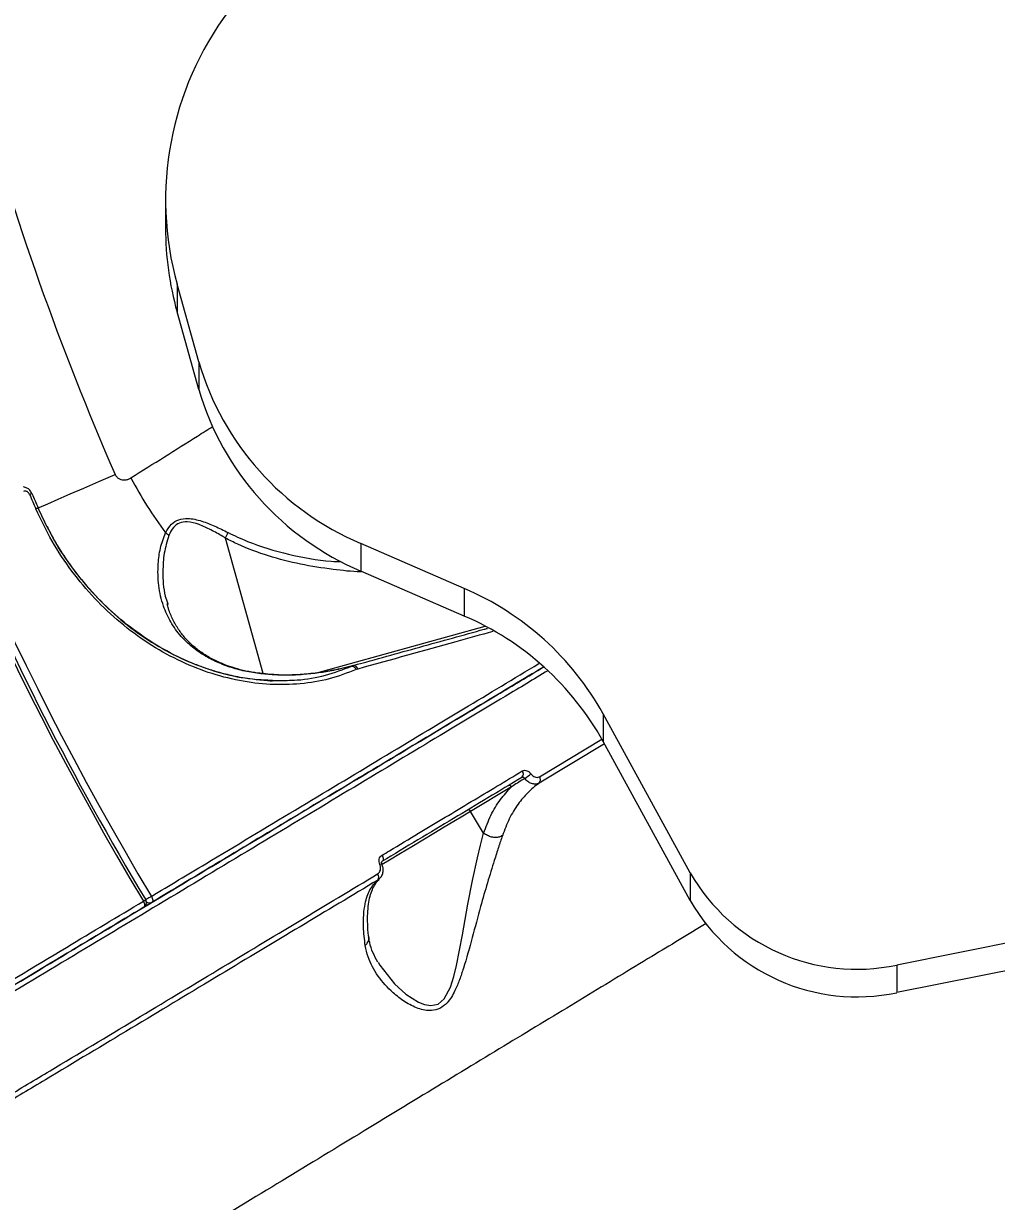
# Model space of a CAD drawing. Header units: millimetres. Extents: x -7098 to 6497, y -6127 to 5201.
# Drawn here: x -692.6 to -512, y 1191.7 to 1410.5 of the extents above; entities that cross this region are included whole.
import ezdxf

# ---------------------------------------------------------------- set-up
doc = ezdxf.new("R2010")
doc.units = ezdxf.units.MM
doc.layers.add('DIKOM_ОБЪЕКТ', color=7, linetype='Continuous')
doc.layers.add('DIKOM_РАЗМЕР_ЗОНА', color=7, linetype='Continuous')
doc.styles.add('style1', font='arial.ttf', dxfattribs={"width": 0.8})
doc.dimstyles.new('1-50', dxfattribs={"dimtxt": 300, "dimasz": 200, "dimexe": 100, "dimexo": 0, "dimgap": 100, "dimtad": 1, "dimdec": 0, "dimtxsty": 'style1', "dimcen": 0, "dimclrd": 7, "dimclre": 7, "dimadec": 1, "dimazin": 2, "dimtfac": 1, "dimtdec": 0, "dimtmove": 1, "dimatfit": 3, "dimfxl": 0, "dimlwd": 25, "dimlwe": 18, "dimarcsym": 0})

# ---------------------------------------------------------------- blocks, each defined once
blk = doc.blocks.new('*D19')
at = {"layer": 'Defpoints', "color": 0, "transparency": 16777216}
for p in [(-3422.39, 1730.25), (4498.46, 1730.25), (-3422.39, -5447.23)]:
    blk.add_point(p, dxfattribs=at)
at = {"layer": 'DIKOM_РАЗМЕР_ЗОНА', "color": 7, "lineweight": 18, "transparency": 16777216}
for p, q in [((-3422.39, 1730.25), (-3422.39, -5547.23)), ((4498.46, 1730.25), (4498.46, -5547.23))]:
    blk.add_line(p, q, dxfattribs=at)
at = {"layer": 'DIKOM_РАЗМЕР_ЗОНА', "color": 7, "lineweight": 25, "transparency": 16777216}
blk.add_line((4298.46, -5447.23), (-3222.39, -5447.23), dxfattribs=at)
at = {"layer": 'DIKOM_РАЗМЕР_ЗОНА', "color": 7, "transparency": 16777216}
for points in [[(-3222.39, -5413.9), (-3222.39, -5480.57), (-3422.39, -5447.23)], [(4298.46, -5413.9), (4298.46, -5480.57), (4498.46, -5447.23)]]:
    blk.add_solid(points, dxfattribs=at)
at = {"layer": 'DIKOM_РАЗМЕР_ЗОНА', "color": 0, "transparency": 16777216, "insert": (538.03, -5194.06), "char_height": 300, "attachment_point": 5, "style": 'style1'}
blk.add_mtext('7900', dxfattribs=at)
blk = doc.blocks.new('*D20')
at = {"layer": 'Defpoints', "color": 0, "transparency": 16777216}
for p in [(-611.97, 3700.63), (-5926, -2746.55), (-167.79, -2746.55)]:
    blk.add_point(p, dxfattribs=at)
at = {"layer": 'DIKOM_РАЗМЕР_ЗОНА', "color": 7, "lineweight": 18, "transparency": 16777216}
for p, q in [((-611.97, 3700.63), (-6026, 3700.63)), ((-167.79, -2746.55), (-6026, -2746.55))]:
    blk.add_line(p, q, dxfattribs=at)
at = {"layer": 'DIKOM_РАЗМЕР_ЗОНА', "color": 7, "lineweight": 25, "transparency": 16777216}
blk.add_line((-5926, 3500.63), (-5926, -2546.55), dxfattribs=at)
at = {"layer": 'DIKOM_РАЗМЕР_ЗОНА', "color": 7, "transparency": 16777216}
for points in [[(-5959.34, 3500.63), (-5892.67, 3500.63), (-5926, 3700.63)], [(-5959.34, -2546.55), (-5892.67, -2546.55), (-5926, -2746.55)]]:
    blk.add_solid(points, dxfattribs=at)
at = {"layer": 'DIKOM_РАЗМЕР_ЗОНА', "color": 0, "transparency": 16777216, "insert": (-6179.18, 477.04), "char_height": 300, "attachment_point": 5, "rotation": 90, "style": 'style1'}
blk.add_mtext('6450', dxfattribs=at)
blk = doc.blocks.new('*D18')
at = {"layer": 'Defpoints', "color": 0, "transparency": 16777216}
for p in [(-621.7, 5200.63), (-6648, -4870.84), (-133.42, -4870.84)]:
    blk.add_point(p, dxfattribs=at)
at = {"layer": 'DIKOM_РАЗМЕР_ЗОНА', "color": 7, "lineweight": 18, "transparency": 16777216}
for p, q in [((-621.7, 5200.63), (-6748, 5200.63)), ((-133.42, -4870.84), (-6748, -4870.84))]:
    blk.add_line(p, q, dxfattribs=at)
at = {"layer": 'DIKOM_РАЗМЕР_ЗОНА', "color": 7, "lineweight": 25, "transparency": 16777216}
blk.add_line((-6648, 5000.63), (-6648, -4670.84), dxfattribs=at)
at = {"layer": 'DIKOM_РАЗМЕР_ЗОНА', "color": 7, "transparency": 16777216}
for points in [[(-6681.34, 5000.63), (-6614.67, 5000.63), (-6648, 5200.63)], [(-6681.34, -4670.84), (-6614.67, -4670.84), (-6648, -4870.84)]]:
    blk.add_solid(points, dxfattribs=at)
at = {"layer": 'DIKOM_РАЗМЕР_ЗОНА', "color": 0, "transparency": 16777216, "insert": (-6901.18, 458.27), "char_height": 300, "attachment_point": 5, "rotation": 90, "style": 'style1'}
blk.add_mtext('10100', dxfattribs=at)
blk = doc.blocks.new('*D17')
at = {"layer": 'Defpoints', "color": 0, "transparency": 16777216}
for p in [(-5422.39, 1752.13), (6497.47, 1509.82), (-5422.39, -6026.73)]:
    blk.add_point(p, dxfattribs=at)
at = {"layer": 'DIKOM_РАЗМЕР_ЗОНА', "color": 7, "lineweight": 18, "transparency": 16777216}
for p, q in [((-5422.39, 1752.13), (-5422.39, -6126.73)), ((6497.47, 1509.82), (6497.47, -6126.73))]:
    blk.add_line(p, q, dxfattribs=at)
at = {"layer": 'DIKOM_РАЗМЕР_ЗОНА', "color": 7, "lineweight": 25, "transparency": 16777216}
blk.add_line((6297.47, -6026.73), (-5222.39, -6026.73), dxfattribs=at)
at = {"layer": 'DIKOM_РАЗМЕР_ЗОНА', "color": 7, "transparency": 16777216}
for points in [[(-5222.39, -5993.4), (-5222.39, -6060.07), (-5422.39, -6026.73)], [(6297.47, -5993.4), (6297.47, -6060.07), (6497.47, -6026.73)]]:
    blk.add_solid(points, dxfattribs=at)
at = {"layer": 'DIKOM_РАЗМЕР_ЗОНА', "color": 0, "transparency": 16777216, "insert": (537.54, -5773.56), "char_height": 300, "attachment_point": 5, "style": 'style1'}
blk.add_mtext('11900', dxfattribs=at)

msp = doc.modelspace()

# ---------------------------------------------------------------- linework, layer by layer
at = {"layer": 'DIKOM_ОБЪЕКТ', "color": 7, "linetype": 'Continuous', "lineweight": 15}
for p, q in [((-666.28, 1377.66), (-666.28, 1372.52)), ((-660.09, 1347.6), (-664.14, 1362.03)), ((-664.14, 1362.03), (-664.14, 1356.9)), ((-660.09, 1342.47), (-664.14, 1356.9)), ((-660.09, 1347.6), (-660.09, 1342.47)), ((-648.17, 1289.7), (-655.15, 1314.87)), ((-610.82, 1305.52), (-630.02, 1313.88)), ((-630.02, 1313.88), (-630.02, 1308.75)), ((-610.82, 1300.39), (-630.02, 1308.75)), ((-610.82, 1305.52), (-610.82, 1300.39)), ((-665.87, 1302.68), (-665.83, 1302.55)), ((-638.15, 1289.86), (-606.92, 1298.52)), ((-631.67, 1291.1), (-631.42, 1291.21)), ((-631.42, 1291.21), (-631.4, 1291.21)), ((-646.5, 1289.48), (-647.82, 1289.59)), ((-630.61, 1290.55), (-630.87, 1290.46)), ((-630.57, 1290.56), (-630.61, 1290.55)), ((-645.5, 1288.37), (-647.3, 1288.47)), ((-568.85, 1252.7), (-585.01, 1282.25)), ((-585.01, 1282.25), (-585.01, 1277.12)), ((-584.76, 1276.66), (-596.88, 1269.38)), ((-596.83, 1270.56), (-585.27, 1277.51)), ((-568.85, 1247.57), (-585.01, 1277.12)), ((-602.05, 1268.66), (-609.63, 1264.11)), ((-607.2, 1260.07), (-609.63, 1264.11)), ((-626.64, 1251.56), (-626.85, 1251.36)), ((-568.85, 1252.7), (-568.85, 1247.57)), ((-668.81, 1247.21), (-670.15, 1246.41)), ((-475.15, 1246.6), (-530.45, 1235.57)), ((-475.15, 1241.47), (-530.45, 1230.44)), ((-530.45, 1235.57), (-530.45, 1230.44))]:
    msp.add_line(p, q, dxfattribs=at)
at = {"layer": 'DIKOM_ОБЪЕКТ', "color": 7, "linetype": 'Continuous', "lineweight": 15, "flags": 128}
for points in [[(-689.93, 1320.48), (-689.71, 1320.57), (-688.12, 1321.27), (-686.2, 1322.1), (-683.97, 1323.07), (-681.46, 1324.16), (-678.68, 1325.37), (-675.65, 1326.69)], [(-691.08, 1323.15), (-691.09, 1323.15), (-691.13, 1323.13), (-691.19, 1323.1), (-691.28, 1323.07), (-691.38, 1323.02), (-691.51, 1322.97)], [(-631.4, 1291.21), (-631.31, 1291.22), (-631.2, 1291.21), (-631.08, 1291.16), (-630.97, 1291.09), (-630.86, 1290.98), (-630.76, 1290.86), (-630.68, 1290.71), (-630.61, 1290.55)], [(-646.43, 1289.52), (-646.43, 1289.52), (-646.5, 1289.48)], [(-609.63, 1264.11), (-611.07, 1263.24), (-612.71, 1262.26), (-614.53, 1261.17), (-616.47, 1260), (-618.49, 1258.78), (-620.56, 1257.54), (-622.63, 1256.3), (-624.66, 1255.08), (-626.06, 1254.23)], [(-626.8, 1236.13), (-626.49, 1235.52), (-623.75, 1232.08), (-621.67, 1230.19), (-619.32, 1228.7), (-618.19, 1228.25), (-617.03, 1228.06), (-615.66, 1228.32), (-614.5, 1229.27), (-613.35, 1231.44), (-612.73, 1233.42), (-612.24, 1235.49), (-611.15, 1241.18), (-610.13, 1246.9), (-609.26, 1251.29), (-608.34, 1255.46), (-607.76, 1257.86), (-607.2, 1260.06), (-607.2, 1260.06), (-607.2, 1260.06)], [(-626.07, 1255.97), (-625.98, 1255.8), (-625.92, 1255.62), (-625.88, 1255.44), (-625.86, 1255.28), (-625.88, 1255.12), (-625.92, 1254.99), (-625.99, 1254.89), (-626.08, 1254.81)], [(-670.39, 1247.43), (-670.29, 1247.26), (-670.22, 1247.09), (-670.17, 1246.92), (-670.15, 1246.75), (-670.15, 1246.61), (-670.17, 1246.48), (-670.22, 1246.39), (-670.3, 1246.32)], [(-668.9, 1248.33), (-669.05, 1248.24), (-669.21, 1248.14), (-669.38, 1248.04), (-669.55, 1247.94), (-669.71, 1247.84), (-669.85, 1247.76), (-669.96, 1247.69)], [(-668.9, 1248.33), (-668.81, 1248.16), (-668.73, 1247.98), (-668.68, 1247.81), (-668.66, 1247.65), (-668.66, 1247.5), (-668.69, 1247.38), (-668.74, 1247.28), (-668.81, 1247.21)]]:
    msp.add_lwpolyline(points, dxfattribs=at)
at = {"layer": 'DIKOM_ОБЪЕКТ', "color": 7, "linetype": 'Continuous', "lineweight": 15}
for centre, radius, start, end in [((-171.97, 1545.75), 580.87, 180.09855, 210.90145), ((-171.97, 1545.75), 579.13, 180.09885, 210.90115), ((-171.97, 1545.75), 549.25, 187.4952, 203.5048), ((-607.64, 1377.67), 58.62, 143.2328, 195.4796), ((-171.97, 1545.75), 580.37, 195.5, 210.90145), ((-608.13, 1372.54), 58.15, 180.0123, 195.6032), ((-609.47, 1362.48), 52.76, 196.3813, 247.0724), ((-609.47, 1357.35), 52.76, 196.3811, 247.0726), ((-603.11, 1362.93), 78.77, 207.9124, 216.6983), ((-171.97, 1545.75), 565.29, 203.2097, 203.5048), ((-171.97, 1545.75), 564.82, 203.2097, 203.5048), ((-667.7, 1313.56), 2.7, 41.3683, 57.9173), ((-631.92, 1256.19), 53.66, 29.061, 66.8459), ((-631.91, 1251.06), 53.66, 29.0609, 66.8461), ((-631.37, 1290.4), 0.815, 11.1875, 91.3659), ((-600.7, 1271.06), 0.883, 314.2131, 39.5523), ((-603.41, 1276.59), 7.42, 301.0819, 312.2215), ((-597.54, 1270), 0.905, 317.3175, 38.5679), ((-602.47, 1268.47), 0.454, 24.6335, 112.7412), ((-610.04, 1263.92), 0.454, 24.6211, 112.7458), ((-626.04, 1253.37), 0.957, 92.7282, 117.5873), ((-627.58, 1251.91), 0.908, 322.5896, 40.1604), ((-537.88, 1270.52), 35.73, 209.9068, 281.9902), ((-771.93, 1417.58), 198.14, 300.8282, 300.9734), ((-670.81, 1247.18), 1, 301, 15.5), ((-670.81, 1247.18), 1, 15.5, 30.9014), ((-669.23, 1248.01), 0.898, 228.3856, 297.6201), ((-537.88, 1265.39), 35.73, 209.907, 281.9901)]:
    msp.add_arc(centre, radius, start, end, dxfattribs=at)
for points, knots in [([(-672.72, 1326.05), (-668.52, 1328.69), (-663.32, 1331.96), (-658.46, 1335.02), (-657.53, 1335.61)], [0, 0, 0, 0, 0.807436, 1, 1, 1, 1]), ([(-675.65, 1326.69), (-675.6, 1326.6), (-675.5, 1326.41), (-675.22, 1326.11), (-674.81, 1325.86), (-674.16, 1325.66), (-673.59, 1325.69), (-673.07, 1325.85), (-672.86, 1325.97), (-672.72, 1326.05)], [0, 0, 0, 0, 0.076741, 0.160547, 0.317408, 0.466119, 0.762506, 0.84285, 1, 1, 1, 1]), ([(-691.09, 1323.15), (-691.2, 1323.36), (-691.43, 1323.79), (-692, 1324.22), (-692.43, 1324.32), (-692.65, 1324.37)], [0, 0, 0, 0, 0.344973, 0.683705, 1, 1, 1, 1]), ([(-691.51, 1322.97), (-691.51, 1322.97), (-691.55, 1323.07), (-691.67, 1323.26), (-691.88, 1323.45), (-692.12, 1323.57), (-692.37, 1323.62), (-692.55, 1323.57), (-692.64, 1323.55)], [0, 0, 0, 0, 0.004346, 0.219785, 0.435605, 0.568208, 0.793855, 1, 1, 1, 1]), ([(-689.94, 1320.48), (-689.93, 1320.48), (-689.91, 1320.49), (-689.97, 1320.46), (-690.11, 1320.4), (-690.27, 1320.33), (-690.35, 1320.3)], [0, 0, 0, 0, 0.059592, 0.373057, 0.686475, 1, 1, 1, 1]), ([(-630.87, 1290.46), (-632.52, 1289.83), (-635.8, 1288.58), (-641.2, 1287.69), (-646.8, 1287.57), (-652.56, 1288.28), (-658.34, 1289.8), (-664.03, 1292.14), (-669.53, 1295.24), (-674.72, 1299.08), (-679.49, 1303.57), (-683.74, 1308.65), (-687.47, 1314.22), (-689.39, 1318.27), (-690.35, 1320.3)], [0, 0, 0, 0, 0.083619, 0.167166, 0.250417, 0.333852, 0.417304, 0.500488, 0.583737, 0.667139, 0.750457, 0.833396, 0.916628, 1, 1, 1, 1]), ([(-647.3, 1288.47), (-648.09, 1288.51), (-650.07, 1288.59), (-653.06, 1289.1), (-656.02, 1289.8), (-658.52, 1290.57), (-661.82, 1291.79), (-666.04, 1293.78), (-671.05, 1296.9), (-675.68, 1300.57), (-679.07, 1303.92), (-681.55, 1306.76), (-683.42, 1309.14), (-685.55, 1312.19), (-687.85, 1316), (-689.21, 1318.91), (-689.94, 1320.48)], [0, 0, 0, 0, 0.048562, 0.120557, 0.178514, 0.224384, 0.267973, 0.374677, 0.478756, 0.582326, 0.683613, 0.724391, 0.775291, 0.838008, 0.912997, 1, 1, 1, 1]), ([(-666.27, 1315.85), (-665.94, 1316.42), (-665.35, 1317.46), (-663.88, 1318.4), (-661.92, 1318.65), (-659.6, 1318.11), (-657.1, 1317.11), (-655.49, 1316.32), (-654.67, 1315.91)], [0, 0, 0, 0, 0.167272, 0.304326, 0.441677, 0.637033, 0.816721, 1, 1, 1, 1]), ([(-655.15, 1314.88), (-655.15, 1314.88), (-655.31, 1314.98), (-656.2, 1315.51), (-657.83, 1316.43), (-660.03, 1317.45), (-662.07, 1318.01), (-663.75, 1317.79), (-664.97, 1316.86), (-665.42, 1315.89), (-665.67, 1315.35)], [0, 0, 0, 0, 0.000277, 0.041455, 0.224305, 0.406578, 0.584979, 0.712484, 0.840458, 1, 1, 1, 1]), ([(-688.27, 1317.07), (-687.86, 1316.23), (-686.49, 1313.42), (-683.48, 1309.04), (-679.33, 1304.03), (-674.64, 1299.62), (-669.56, 1295.85), (-664.18, 1292.8), (-658.6, 1290.51), (-652.94, 1288.96), (-649.2, 1288.6), (-647.33, 1288.42)], [0, 0, 0, 0, 0.050707, 0.169154, 0.287634, 0.406795, 0.525034, 0.64414, 0.762783, 0.881224, 1, 1, 1, 1]), ([(-647.82, 1289.59), (-648.83, 1289.71), (-650.86, 1289.96), (-653.73, 1290.68), (-656.4, 1291.65), (-658.99, 1292.95), (-661.35, 1294.59), (-663.57, 1296.71), (-665.39, 1299.25), (-666.82, 1302.4), (-667.66, 1306.02), (-667.73, 1309.67), (-667.33, 1313.03), (-666.62, 1314.91), (-666.27, 1315.85)], [0, 0, 0, 0, 0.06464, 0.129332, 0.196353, 0.263415, 0.34303, 0.422691, 0.518012, 0.613384, 0.726676, 0.839978, 0.92008, 1, 1, 1, 1]), ([(-665.67, 1315.35), (-666, 1314.26), (-666.65, 1312.07), (-666.82, 1308.24), (-666.67, 1305.04), (-666.03, 1303.15), (-665.87, 1302.68)], [0, 0, 0, 0, 0.254456, 0.515038, 0.877787, 1, 1, 1, 1]), ([(-655.15, 1314.88), (-655.05, 1315.07), (-654.88, 1315.41), (-654.74, 1315.74), (-654.68, 1315.89), (-654.67, 1315.91)], [0, 0, 0, 0, 0.499545, 0.915599, 1, 1, 1, 1]), ([(-654.67, 1315.91), (-653.48, 1315.34), (-649.87, 1313.63), (-643.44, 1311.79), (-637.55, 1310.64), (-634.25, 1310.51), (-633.61, 1310.48)], [0, 0, 0, 0, 0.180722, 0.546125, 0.912094, 1, 1, 1, 1]), ([(-655.15, 1314.87), (-655.15, 1314.87), (-655.15, 1314.87), (-655.15, 1314.88), (-655.15, 1314.88), (-655.15, 1314.88)], [0, 0, 0, 0, 0.454336, 0.821044, 1, 1, 1, 1]), ([(-629.86, 1308.62), (-629.92, 1308.62), (-631.68, 1308.63), (-635.48, 1309.08), (-641.22, 1309.93), (-647.17, 1311.46), (-651.81, 1313.19), (-654.39, 1314.49), (-655.15, 1314.87)], [0, 0, 0, 0, 0.006167, 0.202306, 0.436201, 0.670449, 0.903789, 1, 1, 1, 1]), ([(-647.74, 1289.65), (-648.41, 1289.72), (-649.83, 1289.87), (-651.9, 1290.28), (-653.97, 1290.86), (-655.95, 1291.61), (-657.85, 1292.53), (-659.62, 1293.62), (-661.24, 1294.88), (-662.67, 1296.31), (-663.92, 1297.94), (-664.95, 1299.76), (-665.63, 1301.34), (-665.87, 1302.35), (-665.94, 1302.64)], [0, 0, 0, 0, 0.066119, 0.141661, 0.217038, 0.296051, 0.379133, 0.466046, 0.556662, 0.650331, 0.747161, 0.85034, 0.957268, 1, 1, 1, 1]), ([(-631.39, 1291.22), (-627.26, 1292.36), (-618.99, 1294.65), (-610.74, 1296.94), (-606.71, 1298.06), (-606.51, 1298.11)], [0, 0, 0, 0, 0.487604, 0.975208, 1, 1, 1, 1]), ([(-605.48, 1297.54), (-607.76, 1296.9), (-615.83, 1294.66), (-624.41, 1292.27), (-630.57, 1290.56)], [0, 0, 0, 0, 0.282427, 1, 1, 1, 1]), ([(-1027.97, 1031.41), (-1023.24, 1034.25), (-1012.64, 1040.62), (-995.61, 1050.86), (-976.93, 1062.08), (-957.82, 1073.56), (-938.38, 1085.24), (-918.68, 1097.08), (-898.79, 1109.03), (-878.74, 1121.07), (-858.57, 1133.2), (-838.34, 1145.35), (-818.14, 1157.49), (-798.07, 1169.55), (-778.43, 1181.35), (-759.26, 1192.87), (-740.57, 1204.1), (-722.17, 1215.15), (-704.14, 1225.99), (-686.55, 1236.56), (-669.25, 1246.95), (-652.29, 1257.14), (-635.71, 1267.1), (-619.81, 1276.66), (-606.55, 1284.62), (-598.93, 1289.2), (-596.09, 1290.91)], [0, 0, 0, 0, 0.034685, 0.077709, 0.120869, 0.164098, 0.207327, 0.250487, 0.293512, 0.336536, 0.379696, 0.422925, 0.466154, 0.509314, 0.552338, 0.593777, 0.635337, 0.676958, 0.718579, 0.760139, 0.801578, 0.844602, 0.887762, 0.930991, 0.97422, 1, 1, 1, 1]), ([(-668.9, 1248.33), (-665.52, 1250.36), (-656.43, 1255.82), (-642.09, 1264.43), (-626.11, 1274.04), (-610.95, 1283.15), (-601.54, 1288.8), (-596.93, 1291.57)], [0, 0, 0, 0, 0.129647, 0.349266, 0.569055, 0.788675, 1, 1, 1, 1]), ([(-596.09, 1290.91), (-597.98, 1289.78), (-603.7, 1286.34), (-613.95, 1280.18), (-626.81, 1272.45), (-640.35, 1264.31), (-654.32, 1255.92), (-663.98, 1250.12), (-668.81, 1247.21)], [0, 0, 0, 0, 0.087528, 0.264961, 0.448618, 0.63248, 0.816343, 1, 1, 1, 1]), ([(-631.67, 1291.1), (-632.79, 1290.82), (-635.76, 1290.09), (-639.76, 1289.55), (-643.61, 1289.36), (-645.54, 1289.44), (-646.5, 1289.48)], [0, 0, 0, 0, 0.231935, 0.611514, 0.805872, 1, 1, 1, 1]), ([(-631.45, 1291.21), (-631.57, 1291.18), (-632.34, 1290.96), (-634.25, 1290.49), (-637.17, 1289.94), (-640.41, 1289.55), (-643.31, 1289.42), (-645.28, 1289.43), (-646.26, 1289.52), (-646.43, 1289.53)], [0, 0, 0, 0, 0.023609, 0.159457, 0.390497, 0.610743, 0.80322, 0.965142, 1, 1, 1, 1]), ([(-645.55, 1288.45), (-644.31, 1288.45), (-641.22, 1288.43), (-636.51, 1289.28), (-633.29, 1290.49), (-631.67, 1291.1)], [0, 0, 0, 0, 0.252144, 0.625613, 1, 1, 1, 1]), ([(-631.67, 1291.1), (-631.6, 1291.1), (-631.46, 1291.08), (-631.23, 1290.94), (-631.02, 1290.73), (-630.92, 1290.55), (-630.87, 1290.46)], [0, 0, 0, 0, 0.243679, 0.500036, 0.756317, 1, 1, 1, 1]), ([(-631.39, 1291.22), (-631.39, 1291.21), (-631.4, 1291.21), (-631.4, 1291.21), (-631.4, 1291.21)], [0, 0, 0, 0, 0.712306, 1, 1, 1, 1]), ([(-595.27, 1290.24), (-597.89, 1288.66), (-605.2, 1284.27), (-618.2, 1276.46), (-634.17, 1266.86), (-651.03, 1256.73), (-668.15, 1246.45), (-685.44, 1236.06), (-702.82, 1225.61), (-720.77, 1214.83), (-739.27, 1203.71), (-758.25, 1192.31), (-777.57, 1180.7), (-797.18, 1168.92), (-817, 1157.01), (-837.12, 1144.92), (-857.47, 1132.69), (-877.98, 1120.37), (-898.2, 1108.22), (-918.08, 1096.27), (-937.55, 1084.57), (-956.94, 1072.93), (-976.16, 1061.37), (-995.15, 1049.96), (-1012.42, 1039.59), (-1023.14, 1033.15), (-1027.88, 1030.3)], [0, 0, 0, 0, 0.023732, 0.066281, 0.110066, 0.153886, 0.197671, 0.238688, 0.279734, 0.320751, 0.362871, 0.405023, 0.447143, 0.489692, 0.532274, 0.574823, 0.618608, 0.662429, 0.706214, 0.748763, 0.791345, 0.833894, 0.877679, 0.921499, 0.965284, 1, 1, 1, 1]), ([(-647.75, 1289.6), (-647.76, 1289.61), (-647.79, 1289.62), (-647.81, 1289.6), (-647.82, 1289.59)], [0, 0, 0, 0, 0.741395, 1, 1, 1, 1]), ([(-646.43, 1289.53), (-646.72, 1289.54), (-647.16, 1289.56), (-647.6, 1289.62), (-647.75, 1289.64)], [0, 0, 0, 0, 0.656104, 1, 1, 1, 1]), ([(-647.33, 1288.42), (-647.32, 1288.42), (-646.72, 1288.35), (-646.13, 1288.4), (-645.55, 1288.45)], [0, 0, 0, 0, 0.014136, 1, 1, 1, 1]), ([(-626.07, 1255.97), (-625.62, 1256.24), (-623.33, 1257.62), (-617.75, 1260.97), (-609.44, 1265.96), (-603.16, 1269.73), (-600.02, 1271.62)], [0, 0, 0, 0, 0.050768, 0.253854, 0.626699, 1, 1, 1, 1]), ([(-600.02, 1271.62), (-600, 1271.63), (-599.87, 1271.71), (-599.59, 1271.77), (-599.17, 1271.69), (-598.76, 1271.47), (-598.54, 1271.22), (-598.43, 1271.09)], [0, 0, 0, 0, 0.04894, 0.287107, 0.524971, 0.762521, 1, 1, 1, 1]), ([(-600.09, 1270.43), (-604.29, 1267.9), (-612.7, 1262.85), (-621.61, 1257.49), (-626.08, 1254.81)], [0, 0, 0, 0, 0.499449, 1, 1, 1, 1]), ([(-596.88, 1269.38), (-596.9, 1269.36), (-597.65, 1268.82), (-599.05, 1267.63), (-600.9, 1265.44), (-602.52, 1262.8), (-603.32, 1260.67), (-603.72, 1259.6)], [0, 0, 0, 0, 0.008898, 0.241785, 0.477277, 0.736823, 1, 1, 1, 1]), ([(-599.58, 1270.23), (-600.3, 1269.78), (-601.13, 1269.26), (-601.94, 1268.73), (-602.05, 1268.66)], [0, 0, 0, 0, 0.864961, 1, 1, 1, 1]), ([(-599.58, 1270.23), (-599.62, 1270.28), (-599.69, 1270.36), (-599.82, 1270.44), (-599.95, 1270.47), (-600.04, 1270.45), (-600.08, 1270.43), (-600.09, 1270.43)], [0, 0, 0, 0, 0.236929, 0.474424, 0.712549, 0.951016, 1, 1, 1, 1]), ([(-596.88, 1269.38), (-596.91, 1269.36), (-597.13, 1269.24), (-597.61, 1269.13), (-598.31, 1269.25), (-599.02, 1269.61), (-599.39, 1270.03), (-599.58, 1270.23)], [0, 0, 0, 0, 0.047987, 0.286168, 0.524283, 0.762092, 1, 1, 1, 1]), ([(-598.43, 1271.09), (-598.32, 1270.97), (-598.1, 1270.72), (-597.68, 1270.49), (-597.27, 1270.41), (-596.99, 1270.47), (-596.86, 1270.55), (-596.83, 1270.56)], [0, 0, 0, 0, 0.237689, 0.475485, 0.713731, 0.952013, 1, 1, 1, 1]), ([(-607.2, 1260.07), (-606.78, 1261.19), (-605.92, 1263.45), (-604.18, 1266.33), (-602.75, 1267.9), (-602.05, 1268.66)], [0, 0, 0, 0, 0.337211, 0.679133, 1, 1, 1, 1]), ([(-603.72, 1259.6), (-603.96, 1258.89), (-604.43, 1257.46), (-605.37, 1254.55), (-606.5, 1250.88), (-607.89, 1246.04), (-609.31, 1240.66), (-610.58, 1236.08), (-611.66, 1232.83), (-612.58, 1230.6), (-613.74, 1228.64), (-615.31, 1227.41), (-617.2, 1226.95), (-619.47, 1227.44), (-621.87, 1228.68), (-624.47, 1230.71), (-626.93, 1233.46), (-628.6, 1236.5), (-629.04, 1238.49), (-629.19, 1239.21)], [0, 0, 0, 0, 0.044775, 0.089582, 0.160958, 0.23245, 0.323854, 0.41521, 0.450598, 0.485929, 0.53294, 0.566422, 0.5998, 0.653091, 0.71081, 0.768669, 0.859286, 0.949792, 1, 1, 1, 1]), ([(-607.2, 1260.06), (-607.2, 1260.06), (-607.2, 1260.07), (-607.2, 1260.07), (-607.2, 1260.07)], [0, 0, 0, 0, 0.676499, 1, 1, 1, 1]), ([(-603.72, 1259.6), (-603.75, 1259.58), (-603.88, 1259.5), (-604.25, 1259.34), (-604.9, 1259.24), (-605.72, 1259.32), (-606.54, 1259.6), (-606.98, 1259.91), (-607.2, 1260.06)], [0, 0, 0, 0, 0.035028, 0.155243, 0.366421, 0.577615, 0.78881, 1, 1, 1, 1]), ([(-626.48, 1254.22), (-626.54, 1254.4), (-626.66, 1254.75), (-626.61, 1255.26), (-626.42, 1255.7), (-626.19, 1255.88), (-626.07, 1255.97)], [0, 0, 0, 0, 0.259225, 0.502149, 0.751108, 1, 1, 1, 1]), ([(-626.88, 1252.5), (-626.77, 1252.59), (-626.54, 1252.77), (-626.35, 1253.2), (-626.31, 1253.68), (-626.4, 1254.03), (-626.47, 1254.2), (-626.48, 1254.22)], [0, 0, 0, 0, 0.248659, 0.497516, 0.73893, 0.970324, 1, 1, 1, 1]), ([(-626.63, 1251.56), (-626.47, 1251.7), (-626.12, 1252.03), (-625.86, 1252.76), (-625.81, 1253.58), (-626.01, 1254.08), (-626.1, 1254.32)], [0, 0, 0, 0, 0.216946, 0.486592, 0.758121, 1, 1, 1, 1]), ([(-626.08, 1254.33), (-626.09, 1254.35), (-626.12, 1254.43), (-626.15, 1254.55), (-626.14, 1254.68), (-626.11, 1254.77), (-626.09, 1254.8), (-626.08, 1254.81), (-626.08, 1254.81)], [0, 0, 0, 0, 0.07497, 0.217373, 0.363824, 0.573623, 0.836259, 1, 1, 1, 1]), ([(-696.07, 1210.91), (-693.28, 1212.59), (-685.13, 1217.49), (-671.88, 1225.46), (-656.44, 1234.73), (-641.37, 1243.79), (-631.71, 1249.6), (-626.88, 1252.5)], [0, 0, 0, 0, 0.114455, 0.334766, 0.555075, 0.777538, 1, 1, 1, 1]), ([(-626.85, 1251.36), (-631.63, 1248.49), (-641.17, 1242.76), (-656.15, 1233.76), (-671.59, 1224.47), (-684.91, 1216.47), (-693.1, 1211.54), (-695.89, 1209.87)], [0, 0, 0, 0, 0.220311, 0.440621, 0.663083, 0.885544, 1, 1, 1, 1]), ([(-629.19, 1239.21), (-629.33, 1240.37), (-629.56, 1242.43), (-629.51, 1244.96), (-629.18, 1247.37), (-628.42, 1249.71), (-627.38, 1250.81), (-626.85, 1251.36)], [0, 0, 0, 0, 0.202262, 0.356405, 0.511992, 0.753249, 1, 1, 1, 1]), ([(-628.51, 1240.64), (-628.53, 1240.77), (-628.66, 1241.68), (-628.75, 1243.2), (-628.76, 1245.17), (-628.6, 1246.9), (-628.3, 1248.4), (-627.88, 1249.63), (-627.36, 1250.59), (-626.91, 1251.19), (-626.61, 1251.4), (-626.53, 1251.46)], [0, 0, 0, 0, 0.02095, 0.150018, 0.280006, 0.410744, 0.542086, 0.67415, 0.807818, 0.945683, 1, 1, 1, 1]), ([(-1209.66, 923.41), (-1209.61, 923.44), (-1209.48, 923.52), (-1208.36, 924.19), (-1206.01, 925.6), (-1202.53, 927.69), (-1197.89, 930.48), (-1192.08, 933.97), (-1185.22, 938.09), (-1177.37, 942.81), (-1168.59, 948.09), (-1158.73, 954.01), (-1147.8, 960.58), (-1135.79, 967.79), (-1122.98, 975.49), (-1109.42, 983.64), (-1095.2, 992.18), (-1080.08, 1001.26), (-1064.08, 1010.88), (-1047.24, 1021), (-1030.12, 1031.29), (-1012.82, 1041.68), (-995.44, 1052.12), (-977.49, 1062.91), (-959, 1074.02), (-940.01, 1085.43), (-920.69, 1097.04), (-901.09, 1108.81), (-881.26, 1120.73), (-861.15, 1132.82), (-840.8, 1145.04), (-820.29, 1157.37), (-800.06, 1169.52), (-780.19, 1181.46), (-760.71, 1193.16), (-741.33, 1204.81), (-722.1, 1216.36), (-703.11, 1227.77), (-685.85, 1238.15), (-675.13, 1244.59), (-670.39, 1247.43)], [0, 0, 0, 0, 0.015651, 0.042167, 0.068704, 0.09522, 0.122506, 0.149814, 0.177101, 0.203617, 0.230153, 0.256669, 0.283955, 0.311263, 0.33855, 0.365066, 0.391602, 0.418118, 0.445404, 0.472713, 0.499999, 0.52556, 0.551139, 0.576701, 0.602949, 0.629218, 0.655467, 0.681983, 0.708519, 0.735035, 0.762322, 0.78963, 0.816916, 0.843432, 0.869969, 0.896485, 0.923771, 0.951079, 0.978366, 1, 1, 1, 1]), ([(-670.3, 1246.32), (-675.03, 1243.48), (-685.62, 1237.11), (-702.66, 1226.88), (-721.33, 1215.66), (-740.44, 1204.18), (-759.89, 1192.49), (-779.59, 1180.66), (-799.47, 1168.71), (-819.52, 1156.66), (-839.69, 1144.54), (-859.93, 1132.38), (-880.13, 1120.24), (-900.2, 1108.18), (-919.83, 1096.39), (-939, 1084.87), (-957.69, 1073.64), (-976.09, 1062.58), (-994.13, 1051.74), (-1011.71, 1041.18), (-1029.02, 1030.78), (-1045.98, 1020.59), (-1062.55, 1010.63), (-1078.48, 1001.06), (-1093.69, 991.92), (-1108.11, 983.26), (-1121.69, 975.1), (-1134.39, 967.47), (-1146.2, 960.37), (-1157.1, 953.82), (-1167.04, 947.85), (-1175.96, 942.49), (-1183.34, 938.05), (-1189.37, 934.43), (-1194.26, 931.49), (-1198.44, 928.98), (-1201.94, 926.88), (-1204.72, 925.21), (-1206.73, 924), (-1208.01, 923.23), (-1208.19, 923.12), (-1208.28, 923.07)], [0, 0, 0, 0, 0.021635, 0.048472, 0.075394, 0.102359, 0.129323, 0.156245, 0.183082, 0.209919, 0.236841, 0.263805, 0.29077, 0.317692, 0.344529, 0.370377, 0.3963, 0.422262, 0.448224, 0.474147, 0.499995, 0.526832, 0.553754, 0.580718, 0.607683, 0.634604, 0.661441, 0.688278, 0.7152, 0.742165, 0.769129, 0.796051, 0.822888, 0.844633, 0.866402, 0.88817, 0.909915, 0.932424, 0.954958, 0.977491, 1, 1, 1, 1]), ([(-565.89, 1243.28), (-569.21, 1241.26), (-576.41, 1236.9), (-588.41, 1229.63), (-601.65, 1221.6), (-615.62, 1213.13), (-630.25, 1204.24), (-645.5, 1194.98), (-661.3, 1185.39), (-677.57, 1175.5), (-694.28, 1165.35), (-711.4, 1154.94), (-728.89, 1144.29), (-746.7, 1133.45), (-764.74, 1122.45), (-782.92, 1111.37), (-801.2, 1100.21), (-819.56, 1088.99), (-837.96, 1077.73), (-856.33, 1066.49), (-874.59, 1055.3), (-892.64, 1044.21), (-909.11, 1034.09), (-924.04, 1024.9), (-932.96, 1019.4), (-937.42, 1016.65)], [0, 0, 0, 0, 0.038221, 0.082765, 0.127169, 0.171605, 0.21618, 0.260826, 0.305473, 0.350048, 0.394484, 0.438992, 0.483639, 0.528357, 0.573075, 0.617723, 0.662231, 0.706849, 0.751605, 0.796434, 0.841262, 0.88602, 0.930638, 0.965319, 1, 1, 1, 1]), ([(-629.19, 1239.21), (-629.17, 1239.23), (-628.97, 1239.4), (-628.68, 1239.79), (-628.49, 1240.28), (-628.55, 1240.56), (-628.57, 1240.63)], [0, 0, 0, 0, 0.04391, 0.440657, 0.852075, 1, 1, 1, 1]), ([(-626.85, 1236.11), (-627.17, 1236.7), (-627.81, 1237.89), (-628.34, 1239.41), (-628.45, 1240.35), (-628.48, 1240.66)], [0, 0, 0, 0, 0.402995, 0.804795, 1, 1, 1, 1])]:
    msp.add_open_spline(points, degree=3, knots=knots, dxfattribs=at)

# ---------------------------------------------------------------- dimensions: what is measured, and where the dimension line sits
at = {"layer": 'DIKOM_РАЗМЕР_ЗОНА'}
for base, p1, p2, text, picture, middle in [((-6648, -4870.84), (-621.7, 5200.63), (-133.42, -4870.84), '10100', '*D18', (-6648, 458.27)), ((-5926, -2746.55), (-611.97, 3700.63), (-167.79, -2746.55), '6450', '*D20', (-5926, 477.04))]:
    dim = msp.add_linear_dim(base=base, p1=p1, p2=p2, angle=90, text=text, dimstyle='1-50', override={"dimscale": 1, "dimtix": 0, "dimtofl": 1, "dimtmove": 1, "dimatfit": 3}, dxfattribs=at)
    dim.commit()
    dim.dimension.update_dxf_attribs({"geometry": picture, "text_midpoint": middle, "dimtype": 160})
for base, p1, p2, text, picture, middle in [((-5422.39, -6026.73), (6497.47, 1509.82), (-5422.39, 1752.13), '11900', '*D17', (537.54, -6026.73)), ((-3422.39, -5447.23), (4498.46, 1730.25), (-3422.39, 1730.25), '7900', '*D19', (538.03, -5447.23))]:
    dim = msp.add_linear_dim(base=base, p1=p1, p2=p2, text=text, dimstyle='1-50', override={"dimscale": 1, "dimtix": 0, "dimtofl": 1, "dimtmove": 1, "dimatfit": 3}, dxfattribs=at)
    dim.commit()
    dim.dimension.update_dxf_attribs({"geometry": picture, "text_midpoint": middle, "dimtype": 160})

doc.saveas('drawing.dxf')
